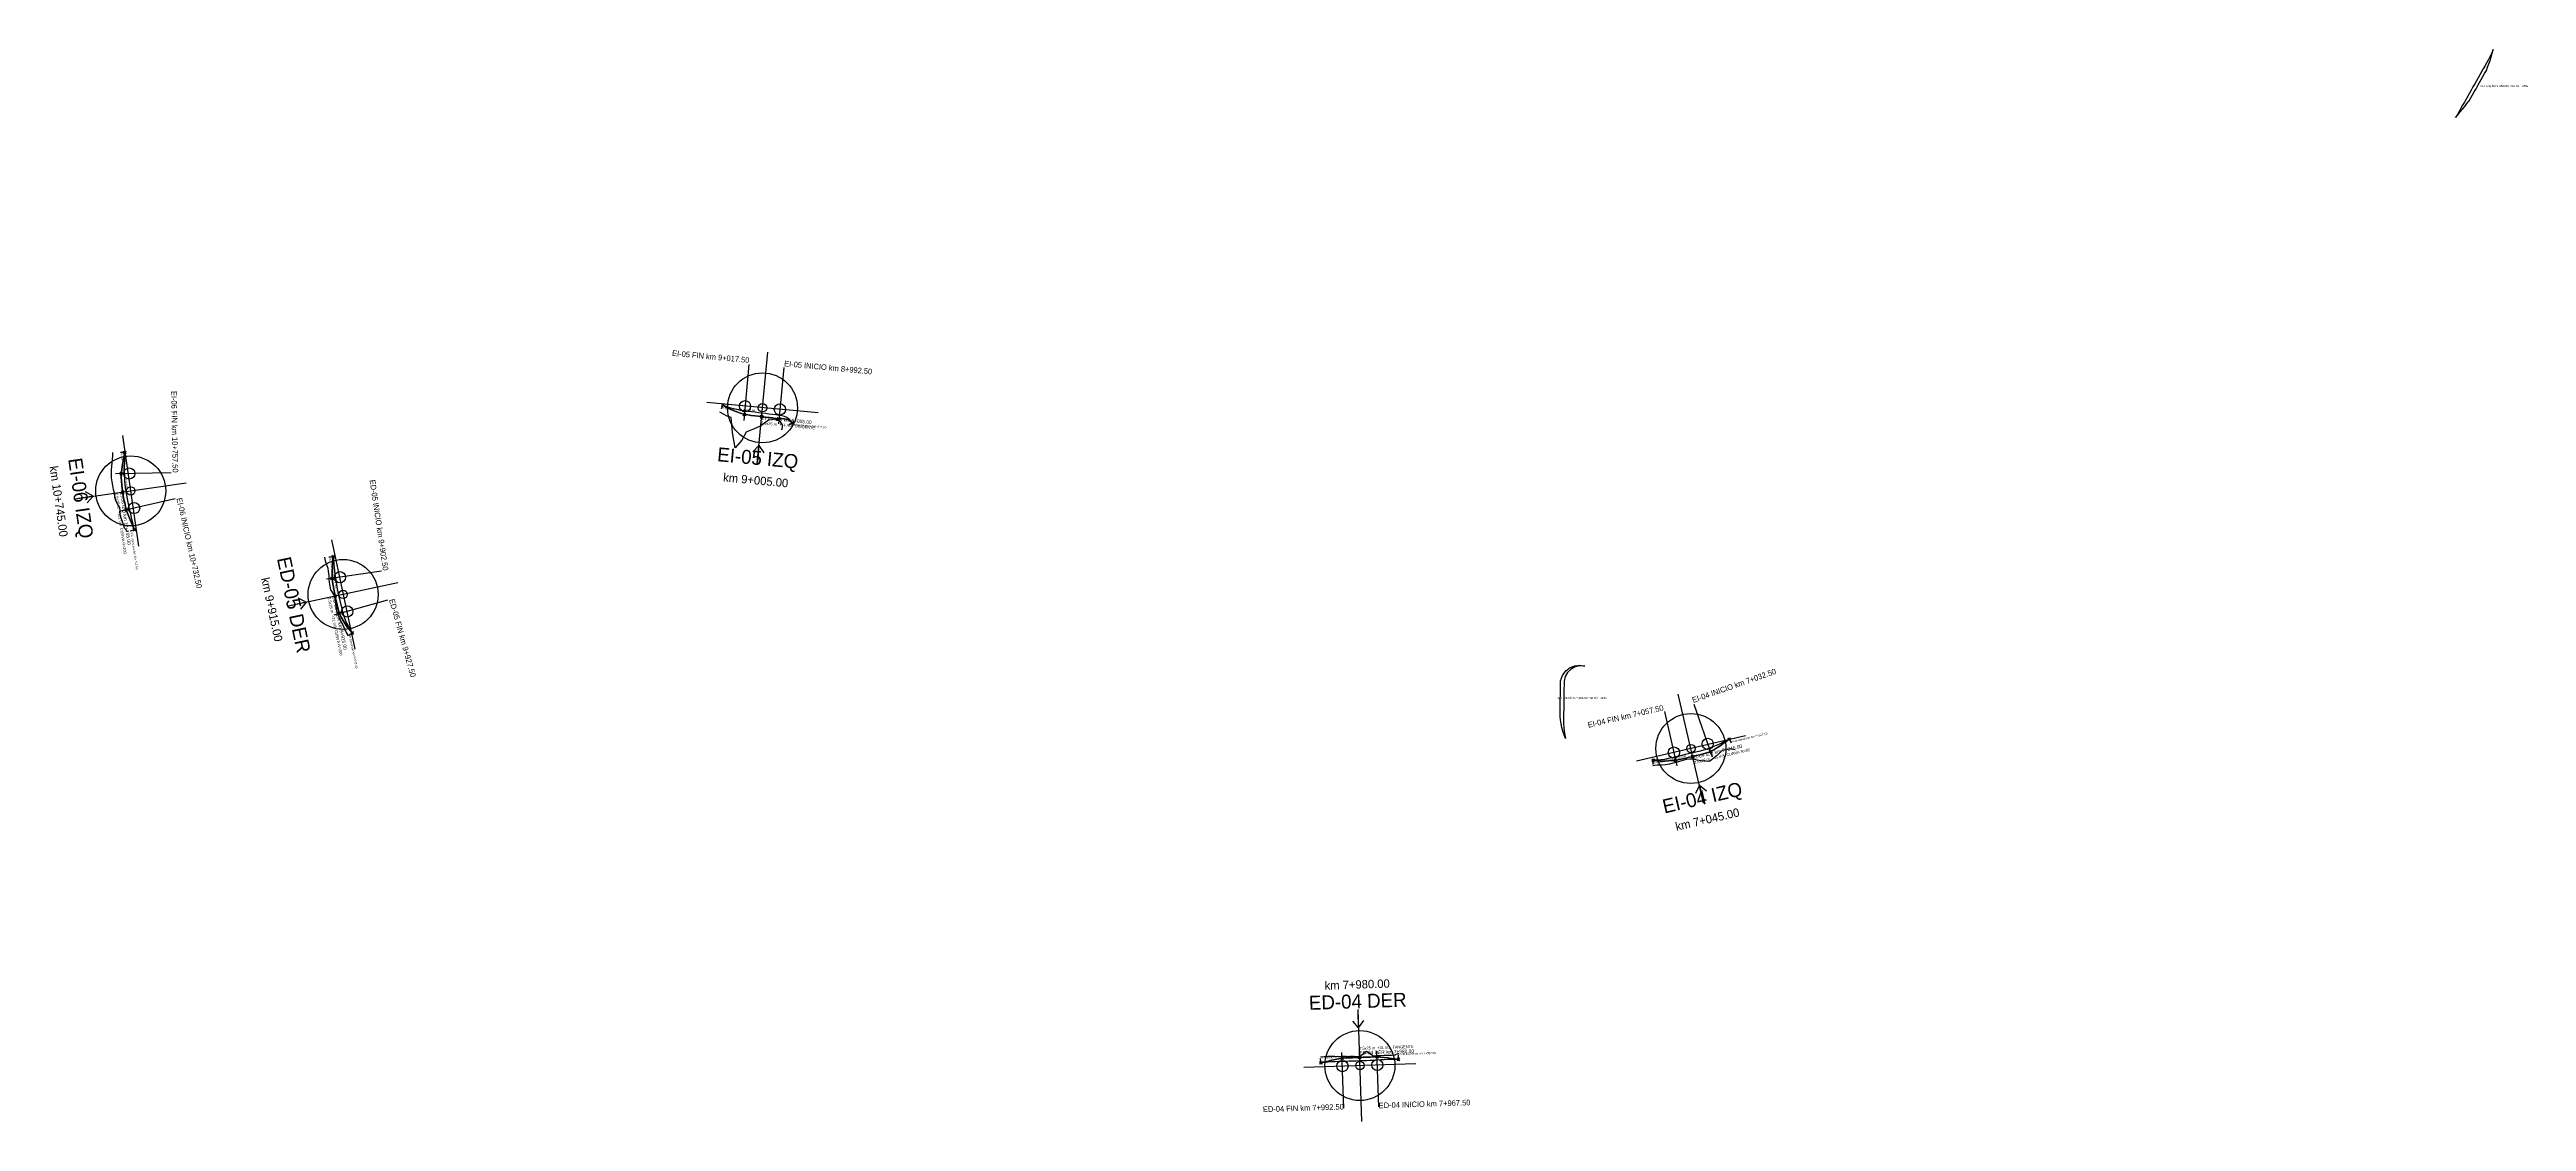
# Model space of a CAD drawing. Extents: x 598026 to 612634, y 9471396 to 9478667.
# Drawn here: x 607344 to 609114, y 9471396 to 9472162 of the extents above; entities that cross this region are included whole.
import ezdxf
from ezdxf.enums import TextEntityAlignment as Align

# ---------------------------------------------------------------- set-up
doc = ezdxf.new("R2010")
doc.units = 0
doc.header["$PDMODE"] = 35
doc.header["$PDSIZE"] = 1
for name, color, linetype in [('ENSANCHE_ALTERNATIVAS', 8, 'CONTINUOUS'), ('ENSANCHE_DER', 5, 'CONTINUOUS'), ('ENSANCHE_DER_BORDE_3D', 5, 'CONTINUOUS'), ('ENSANCHE_DER_MARCA', 5, 'CONTINUOUS'), ('ENSANCHE_DER_PUNTOS', 5, 'CONTINUOUS'), ('ENSANCHE_DER_TALUD', 5, 'CONTINUOUS'), ('ENSANCHE_DER_TEXTO', 5, 'CONTINUOUS'), ('ENSANCHE_IZQ', 1, 'CONTINUOUS'), ('ENSANCHE_IZQ_BORDE_3D', 1, 'CONTINUOUS'), ('ENSANCHE_IZQ_MARCA', 1, 'CONTINUOUS'), ('ENSANCHE_IZQ_PUNTOS', 1, 'CONTINUOUS'), ('ENSANCHE_IZQ_TALUD', 1, 'CONTINUOUS'), ('ENSANCHE_IZQ_TEXTO', 1, 'CONTINUOUS')]:
    doc.layers.add(name, color=color, linetype=linetype)

msp = doc.modelspace()

# ---------------------------------------------------------------- linework, layer by layer
at = {"layer": 'ENSANCHE_ALTERNATIVAS'}
for points in [[(609090.444, 9472162.1199), (609089.419, 9472159.69), (609088.2936, 9472157.3048), (609087.0699, 9472154.9686), (609085.825, 9472152.7582), (609084.5948, 9472150.5819), (609083.3646, 9472148.4055), (609082.1343, 9472146.2291), (609080.9041, 9472144.0528), (609079.6739, 9472141.8764), (609078.4437, 9472139.7001), (609077.2134, 9472137.5237), (609075.9832, 9472135.3473), (609074.753, 9472133.171), (609073.5227, 9472130.9946), (609072.2925, 9472128.8183), (609071.0623, 9472126.6419), (609069.8321, 9472124.4656), (609068.6018, 9472122.2892), (609067.3716, 9472120.1128), (609066.1291, 9472117.9205), (609064.8399, 9472115.7146), (609063.5142, 9472113.5305), (609063.5142, 9472113.5305), (609065.1979, 9472115.5014), (609066.8521, 9472117.506), (609068.4598, 9472119.4977), (609070.0527, 9472121.469), (609071.6457, 9472123.4404), (609073.2386, 9472125.4117), (609074.4689, 9472127.588), (609075.6991, 9472129.7644), (609076.9293, 9472131.9408), (609078.1596, 9472134.1171), (609079.3898, 9472136.2935), (609080.62, 9472138.4698), (609081.8502, 9472140.6462), (609083.0805, 9472142.8226), (609084.3107, 9472144.9989), (609085.5409, 9472147.1753), (609086.4084, 9472149.5567), (609087.2759, 9472151.9381), (609088.1649, 9472154.3656), (609089.0397, 9472156.9336), (609089.7994, 9472159.5201), (609090.444, 9472162.1199)], [(608441.0135, 9471721.3229), (608437.6144, 9471721.5343), (608434.2876, 9471720.8055), (608431.2882, 9471719.1923), (608428.8461, 9471716.8185), (608427.1486, 9471713.866), (608426.3258, 9471710.5612), (608426.2379, 9471707.7583), (608426.2064, 9471705.2585), (608426.175, 9471702.7587), (608426.1435, 9471700.2589), (608426.112, 9471697.7591), (608426.0805, 9471695.2593), (608426.049, 9471692.7595), (608426.0176, 9471690.2597), (608425.9861, 9471687.7599), (608425.9546, 9471685.2601), (608425.9231, 9471682.7603), (608425.9175, 9471680.1496), (608426.0483, 9471677.4699), (608426.3277, 9471674.8014), (608426.7548, 9471672.1527), (608427.3284, 9471669.5317), (608427.3284, 9471669.5317), (608426.3455, 9471672.0749), (608425.5016, 9471674.6917), (608424.802, 9471677.3743), (608424.2512, 9471680.1147), (608423.84, 9471682.7865), (608423.4548, 9471685.2916), (608423.4863, 9471687.7914), (608423.5178, 9471690.2912), (608423.5492, 9471692.791), (608423.5807, 9471695.2908), (608423.6122, 9471697.7906), (608423.6437, 9471700.2904), (608423.6752, 9471702.7902), (608423.7066, 9471705.29), (608423.7381, 9471707.7898), (608423.8396, 9471710.8235), (608425.2162, 9471714.6443), (608427.5302, 9471717.8412), (608430.5494, 9471720.2006), (608433.9983, 9471721.587), (608437.5824, 9471721.9497), (608441.0135, 9471721.3229)]]:
    msp.add_lwpolyline(points, close=True, dxfattribs=at)
at = {"layer": 'ENSANCHE_DER'}
for points in [[(607546.4245, 9471799.5145), (607546.621, 9471796.9808), (607546.849, 9471794.4498), (607547.1087, 9471791.9219), (607547.4, 9471789.3974), (607547.7228, 9471786.8768), (607548.077, 9471784.3604), (607548.4627, 9471781.8486), (607548.8798, 9471779.3418), (607549.3282, 9471776.8404), (607549.8078, 9471774.3449), (607550.3185, 9471771.8555), (607550.8604, 9471769.3727), (607551.4332, 9471766.8969), (607552.0369, 9471764.4285), (607552.6459, 9471762.0038), (607553.2903, 9471759.502), (607554.081, 9471756.9382), (607555.0129, 9471754.4223), (607556.0831, 9471751.9619), (607557.2882, 9471749.5648), (607558.6246, 9471747.2383), (607560.0881, 9471744.9896), (607560.0881, 9471744.9896), (607558.2692, 9471747.0208), (607556.5544, 9471749.17), (607554.9511, 9471751.4317), (607553.4667, 9471753.8002), (607552.1081, 9471756.2691), (607550.8818, 9471758.8318), (607550.2213, 9471761.3947), (607549.6122, 9471763.8194), (607549.0011, 9471766.3181), (607548.4212, 9471768.8244), (607547.8727, 9471771.3377), (607547.3557, 9471773.8577), (607546.8702, 9471776.384), (607546.4163, 9471778.9161), (607545.9941, 9471781.4537), (607545.6037, 9471783.9964), (607545.658, 9471786.5992), (607545.7455, 9471789.1961), (607545.8661, 9471791.7864), (607546.0195, 9471794.3699), (607546.2057, 9471796.946), (607546.4245, 9471799.5145)], [(608307.8655, 9471440.1164), (608305.3647, 9471440.0604), (608302.864, 9471440.0044), (608300.3632, 9471439.9484), (608297.7827, 9471439.874), (608295.2066, 9471439.7236), (608292.7108, 9471439.5567), (608290.215, 9471439.3898), (608287.7179, 9471439.2607), (608285.2193, 9471439.177), (608282.7207, 9471439.0934), (608280.2221, 9471439.0098), (608277.7235, 9471438.9261), (608275.2249, 9471438.8425), (608272.7263, 9471438.7588), (608270.2277, 9471438.6752), (608267.7291, 9471438.5916), (608265.2305, 9471438.5079), (608262.6997, 9471438.4133), (608260.1616, 9471438.2873), (608257.6252, 9471438.1296), (608255.0911, 9471437.9402), (608252.5595, 9471437.7191), (608252.5595, 9471437.7191), (608255.0574, 9471438.3555), (608257.5683, 9471438.9609), (608260.0918, 9471439.5353), (608262.6274, 9471440.0784), (608265.1608, 9471440.5901), (608267.6455, 9471441.0902), (608270.1441, 9471441.1738), (608272.6427, 9471441.2574), (608275.1413, 9471441.3411), (608277.6399, 9471441.4247), (608280.1385, 9471441.5084), (608282.6371, 9471441.592), (608285.1357, 9471441.6756), (608287.6343, 9471441.7593), (608290.1314, 9471441.8884), (608292.6272, 9471442.0553), (608295.1369, 9471441.8058), (608297.7639, 9471441.5405), (608300.3769, 9471441.1983), (608302.8731, 9471440.8377), (608305.3693, 9471440.4771), (608307.8655, 9471440.1164)]]:
    msp.add_lwpolyline(points, close=True, dxfattribs=at)
at = {"layer": 'ENSANCHE_DER_BORDE_3D'}
for points in [[(607546.4245, 9471799.5145, 824.0424), (607546.2057, 9471796.946, 823.946), (607546.0195, 9471794.3699, 823.8523), (607545.8661, 9471791.7864, 823.7612), (607545.7455, 9471789.1961, 823.6728), (607545.658, 9471786.5992, 823.5869), (607545.6037, 9471783.9964, 823.5038), (607545.9941, 9471781.4537, 823.4316), (607546.4163, 9471778.9161, 823.362), (607546.8702, 9471776.384, 823.2951), (607547.3557, 9471773.8577, 823.2308), (607547.8727, 9471771.3377, 823.1691), (607548.4212, 9471768.8244, 823.1101), (607549.0011, 9471766.3181, 823.0537), (607549.6122, 9471763.8194, 822.9999), (607550.2213, 9471761.3947, 822.9488), (607550.8818, 9471758.8318, 822.9003), (607552.1081, 9471756.2691, 822.8628), (607553.4667, 9471753.8002, 822.8279), (607554.9511, 9471751.4317, 822.7957), (607556.5544, 9471749.17, 822.7661), (607558.2692, 9471747.0208, 822.7391), (607560.0881, 9471744.9896, 822.7148)], [(608307.8655, 9471440.1164, 999.7591), (608305.3693, 9471440.4771, 999.4791), (608302.8731, 9471440.8377, 999.199), (608300.3769, 9471441.1983, 998.9189), (608297.7639, 9471441.5405, 998.6389), (608295.1369, 9471441.8058, 998.3588), (608292.6272, 9471442.0553, 998.0788), (608290.1314, 9471441.8884, 997.807), (608287.6343, 9471441.7593, 997.5345), (608285.1357, 9471441.6756, 997.2612), (608282.6371, 9471441.592, 996.9878), (608280.1385, 9471441.5084, 996.7144), (608277.6399, 9471441.4247, 996.441), (608275.1413, 9471441.3411, 996.1676), (608272.6427, 9471441.2574, 995.8942), (608270.1441, 9471441.1738, 995.6208), (608267.6455, 9471441.0902, 995.3474), (608265.1608, 9471440.5901, 995.0823), (608262.6274, 9471440.0784, 994.8173), (608260.0918, 9471439.5353, 994.5522), (608257.5683, 9471438.9609, 994.2872), (608255.0574, 9471438.3555, 994.0221), (608252.5595, 9471437.7191, 993.757)]]:
    msp.add_polyline3d(points, dxfattribs=at)
at = {"layer": 'ENSANCHE_DER_MARCA'}
for p, q in [((607545.2627, 9471811.6717), (607561.8313, 9471733.4062)), ((607547.422, 9471799.5855), (607543.4321, 9471799.3013)), ((607592.6797, 9471780.8232), (607514.4143, 9471764.2547)), ((607581.0222, 9471789.2087), (607541.6463, 9471783.414)), ((607527.1324, 9471766.9471), (607515.3926, 9471764.4618)), ((607527.1324, 9471766.9471), (607521.4124, 9471769.8248)), ((607527.1324, 9471766.9471), (607523.0692, 9471761.9983)), ((607585.3715, 9471768.4289), (607547.0282, 9471757.7595)), ((607560.9107, 9471745.5582), (607557.6201, 9471743.284)), ((608281.6707, 9471395.734), (608278.9943, 9471475.6892)), ((608279.4292, 9471462.6965), (608279.0278, 9471474.6898)), ((608279.4292, 9471462.6965), (608275.2642, 9471467.5599)), ((608279.4292, 9471462.6965), (608283.2597, 9471467.8275)), ((608252.6527, 9471436.7234), (608252.2798, 9471440.706)), ((608268.8432, 9471405.3102), (608267.5117, 9471445.0879)), ((608293.8292, 9471406.1466), (608292.4977, 9471445.9243)), ((608307.8546, 9471439.1165), (608307.8983, 9471443.1163)), ((608320.3101, 9471437.0498), (608240.3549, 9471434.3734))]:
    msp.add_line(p, q, dxfattribs=at)
for centre, radius in [((607553.547, 9471772.5389), 25), ((607551.3419, 9471784.8408), 4), ((607553.547, 9471772.5389), 3), ((607556.4695, 9471760.3867), 4), ((608280.3325, 9471435.7116), 25), ((608267.8395, 9471435.2934), 4), ((608292.8255, 9471436.1298), 4), ((608280.3325, 9471435.7116), 3)]:
    msp.add_circle(centre, radius, dxfattribs=at)
at = {"layer": 'ENSANCHE_DER_PUNTOS'}
for p in [(607546.4245, 9471799.5145, 824.0424), (607545.6037, 9471783.9964, 823.5038), (607547.8727, 9471771.3377, 823.1691), (607550.8818, 9471758.8318, 822.9003), (607560.0881, 9471744.9896, 822.7148), (608267.6455, 9471441.0902, 995.3474), (608280.1385, 9471441.5084, 996.7144), (608292.6272, 9471442.0553, 998.0788), (608307.8655, 9471440.1164, 999.7591), (608252.5595, 9471437.7191, 993.757)]:
    msp.add_point(p, dxfattribs=at)
at = {"layer": 'ENSANCHE_DER_TALUD'}
for points in [[(607540.1903, 9471799.0704), (607540.6419, 9471796.4797), (607541.6233, 9471793.946), (607542.6352, 9471791.4341), (607542.9329, 9471788.8537), (607543.2629, 9471786.2773), (607543.3776, 9471783.6688), (607543.5255, 9471781.0588), (607543.9528, 9471778.4904), (607544.4122, 9471775.9275), (607545.8845, 9471773.5654), (607547.3836, 9471771.2342), (607547.6895, 9471768.6599), (607548.0283, 9471766.0866), (607548.3999, 9471763.5149), (607548.7665, 9471761.0293), (607549.6775, 9471758.4967), (607550.7665, 9471755.8142), (607551.9978, 9471753.2092), (607553.3664, 9471750.6894), (607554.4262, 9471748.0249), (607555.6392, 9471745.4114), (607557.2088, 9471742.9998)], [(608307.9119, 9471444.3662), (608305.3975, 9471443.0602), (608302.8967, 9471443.0042), (608300.396, 9471442.9482), (608297.7489, 9471442.8764), (608295.1063, 9471442.722), (608292.6104, 9471442.555), (608290.1146, 9471442.3881), (608287.5582, 9471444.0308), (608285.0019, 9471445.6734), (608282.5618, 9471443.8407), (608280.1218, 9471442.0081), (608277.6232, 9471441.9244), (608275.1246, 9471441.8408), (608272.6176, 9471442.007), (608270.1106, 9471442.1732), (608267.612, 9471442.0896), (608265.1134, 9471442.006), (608262.5372, 9471442.1597), (608259.9383, 9471442.281), (608257.352, 9471442.1202), (608254.768, 9471441.9271), (608252.1866, 9471441.7017)]]:
    msp.add_lwpolyline(points, dxfattribs=at)
at = {"layer": 'ENSANCHE_IZQ'}
for points in [[(607874.7316, 9471895.2764), (607873.604, 9471896.7119), (607872.2689, 9471897.956), (607870.758, 9471898.979), (607869.1073, 9471899.7569), (607867.3557, 9471900.271), (607865.3574, 9471900.5572), (607862.8759, 9471900.8719), (607860.3944, 9471901.1867), (607857.9129, 9471901.5015), (607855.4314, 9471901.8162), (607852.9499, 9471902.131), (607850.4684, 9471902.4458), (607847.9869, 9471902.7606), (607845.5054, 9471903.0753), (607843.0239, 9471903.3901), (607840.5414, 9471903.7064), (607837.883, 9471904.1166), (607835.2498, 9471904.6422), (607832.6388, 9471905.2593), (607830.066, 9471906.0204), (607827.5395, 9471906.9232), (607825.067, 9471907.9649), (607825.067, 9471907.9649), (607827.3884, 9471906.5348), (607829.8075, 9471905.2282), (607832.3176, 9471904.0512), (607834.9117, 9471903.0102), (607837.5743, 9471902.0563), (607840.3087, 9471901.2172), (607842.7921, 9471900.9009), (607845.2736, 9471900.5861), (607847.7551, 9471900.2713), (607850.2366, 9471899.9566), (607852.7181, 9471899.6418), (607855.1996, 9471899.327), (607857.6811, 9471899.0122), (607860.1626, 9471898.6975), (607862.6441, 9471898.3827), (607865.1256, 9471898.0679), (607866.9324, 9471898.2311), (607868.5188, 9471898.1976), (607870.14, 9471897.8925), (607871.7492, 9471897.3045), (607873.2966, 9471896.4306), (607874.7316, 9471895.2764)], [(607404.3459, 9471818.8058), (607403.6945, 9471821.3614), (607403.1386, 9471823.8236), (607402.5896, 9471826.2625), (607402.0406, 9471828.7015), (607401.4916, 9471831.1405), (607400.9426, 9471833.5795), (607400.3936, 9471836.0184), (607399.843, 9471838.4659), (607399.3141, 9471840.9936), (607398.8485, 9471843.5337), (607398.4465, 9471846.0846), (607398.1084, 9471848.6449), (607397.8345, 9471851.2127), (607397.6248, 9471853.7866), (607397.4795, 9471856.365), (607397.3987, 9471858.9461), (607397.3824, 9471861.5248), (607397.395, 9471864.0247), (607397.4077, 9471866.5247), (607397.4204, 9471869.0247), (607397.4331, 9471871.5246), (607397.4465, 9471874.0423), (607397.4465, 9471874.0423), (607397.0164, 9471871.5267), (607396.5871, 9471869.0289), (607396.1577, 9471866.531), (607395.7284, 9471864.0332), (607395.299, 9471861.5353), (607394.8991, 9471858.8992), (607394.9819, 9471856.2555), (607395.1307, 9471853.6148), (607395.3455, 9471850.9786), (607395.6261, 9471848.3486), (607395.9723, 9471845.7264), (607396.384, 9471843.1137), (607396.8609, 9471840.5121), (607397.4026, 9471837.9233), (607397.9546, 9471835.4694), (607398.5036, 9471833.0305), (607399.4591, 9471830.683), (607400.4146, 9471828.3355), (607401.3701, 9471825.988), (607402.3256, 9471823.6406), (607403.2887, 9471821.267), (607404.3459, 9471818.8058)], [(608544.2347, 9471669.0309), (608541.9569, 9471667.7837), (608539.6433, 9471666.604), (608537.2961, 9471665.4928), (608534.9172, 9471664.4512), (608532.5087, 9471663.4799), (608530.0726, 9471662.5799), (608527.6112, 9471661.7519), (608525.1265, 9471660.9967), (608522.6206, 9471660.3149), (608520.1186, 9471659.7101), (608517.6836, 9471659.1438), (608515.2486, 9471658.5775), (608512.8136, 9471658.0112), (608510.3786, 9471657.4449), (608507.9435, 9471656.8786), (608505.5085, 9471656.3123), (608503.0735, 9471655.746), (608500.6385, 9471655.1797), (608498.073, 9471654.6125), (608495.3703, 9471654.1927), (608492.6445, 9471653.9668), (608489.9096, 9471653.936), (608489.9096, 9471653.936), (608492.6641, 9471653.5506), (608495.4687, 9471653.3652), (608498.3089, 9471653.385), (608501.016, 9471653.5564), (608503.5454, 9471653.7169), (608506.0748, 9471653.8773), (608508.5098, 9471654.4436), (608510.9449, 9471655.0099), (608513.3799, 9471655.5762), (608515.8149, 9471656.1425), (608518.2499, 9471656.7088), (608520.6849, 9471657.2751), (608523.2414, 9471657.8932), (608525.8182, 9471658.5943), (608528.3733, 9471659.3709), (608530.9044, 9471660.2223), (608533.2593, 9471661.5365), (608535.5631, 9471662.9148), (608537.8142, 9471664.3553), (608540.0109, 9471665.8561), (608542.1516, 9471667.4153), (608544.2347, 9471669.0309)]]:
    msp.add_lwpolyline(points, close=True, dxfattribs=at)
at = {"layer": 'ENSANCHE_IZQ_BORDE_3D'}
for points in [[(607874.7316, 9471895.2764, 909.3052), (607873.2966, 9471896.4306, 909.1229), (607871.7492, 9471897.3045, 908.9355), (607870.14, 9471897.8925, 908.7427), (607868.5188, 9471898.1976, 908.5447), (607866.9324, 9471898.2311, 908.3415), (607865.1256, 9471898.0679, 908.1334), (607862.6441, 9471898.3827, 907.9294), (607860.1626, 9471898.6975, 907.7201), (607857.6811, 9471899.0122, 907.5055), (607855.1996, 9471899.327, 907.2856), (607852.7181, 9471899.6418, 907.0604), (607850.2366, 9471899.9566, 906.8299), (607847.7551, 9471900.2713, 906.594), (607845.2736, 9471900.5861, 906.3529), (607842.7921, 9471900.9009, 906.1064), (607840.3087, 9471901.2172, 905.8547), (607837.5743, 9471902.0563, 905.606), (607834.9117, 9471903.0102, 905.3514), (607832.3176, 9471904.0512, 905.0904), (607829.8075, 9471905.2282, 904.8241), (607827.3884, 9471906.5348, 904.5524), (607825.067, 9471907.9649, 904.2755)], [(607404.3459, 9471818.8058, 786.142), (607403.2887, 9471821.267, 786.013), (607402.3256, 9471823.6406, 785.8841), (607401.3701, 9471825.988, 785.7551), (607400.4146, 9471828.3355, 785.6262), (607399.4591, 9471830.683, 785.4973), (607398.5036, 9471833.0305, 785.3683), (607397.9546, 9471835.4694, 785.2477), (607397.4026, 9471837.9233, 785.1271), (607396.8609, 9471840.5121, 785.0065), (607396.384, 9471843.1137, 784.8859), (607395.9723, 9471845.7264, 784.7653), (607395.6261, 9471848.3486, 784.6447), (607395.3455, 9471850.9786, 784.5241), (607395.1307, 9471853.6148, 784.4035), (607394.9819, 9471856.2555, 784.2829), (607394.8991, 9471858.8992, 784.1623), (607395.299, 9471861.5353, 784.05), (607395.7284, 9471864.0332, 783.9377), (607396.1577, 9471866.531, 783.8254), (607396.5871, 9471869.0289, 783.7132), (607397.0164, 9471871.5267, 783.6009), (607397.4465, 9471874.0423, 783.4886)], [(608544.2347, 9471669.0309, 1079.7685), (608542.1516, 9471667.4153, 1079.4843), (608540.0109, 9471665.8561, 1079.1955), (608537.8142, 9471664.3553, 1078.902), (608535.5631, 9471662.9148, 1078.604), (608533.2593, 9471661.5365, 1078.3012), (608530.9044, 9471660.2223, 1077.9939), (608528.3733, 9471659.3709, 1077.6902), (608525.8182, 9471658.5943, 1077.3819), (608523.2414, 9471657.8932, 1077.069), (608520.6849, 9471657.2751, 1076.7524), (608518.2499, 9471656.7088, 1076.4355), (608515.8149, 9471656.1425, 1076.1187), (608513.3799, 9471655.5762, 1075.8018), (608510.9449, 9471655.0099, 1075.4849), (608508.5098, 9471654.4436, 1075.168), (608506.0748, 9471653.8773, 1074.8512), (608503.5454, 9471653.7169, 1074.5426), (608501.016, 9471653.5564, 1074.2341), (608498.3089, 9471653.385, 1073.9255), (608495.4687, 9471653.3652, 1073.617), (608492.6641, 9471653.5506, 1073.3084), (608489.9096, 9471653.936, 1072.9999)]]:
    msp.add_polyline3d(points, dxfattribs=at)
at = {"layer": 'ENSANCHE_IZQ_MARCA'}
for p, q in [((607843.653, 9471937.0029), (607839.8976, 9471896.8183)), ((607849.599, 9471866.1463), (607857.0165, 9471945.8017)), ((607868.5355, 9471934.6858), (607864.7934, 9471894.5)), ((607893.1354, 9471902.2652), (607813.48, 9471909.6828)), ((607825.4807, 9471908.8753), (607823.8259, 9471905.2336)), ((607407.4443, 9471806.9703), (607395.9806, 9471886.1447)), ((607875.5654, 9471895.8285), (607872.2303, 9471893.62)), ((607398.4465, 9471874.0319), (607394.4467, 9471874.0737)), ((607850.8043, 9471879.0903), (607846.358, 9471874.4827)), ((607850.8043, 9471879.0903), (607849.6917, 9471867.142)), ((607850.8043, 9471879.0903), (607854.3235, 9471873.741)), ((607362.1253, 9471840.8257), (607441.2997, 9471852.2893)), ((607430.6928, 9471859.5718), (607390.8998, 9471858.824)), ((607374.9911, 9471842.6885), (607363.1149, 9471840.969)), ((607374.9911, 9471842.6885), (607369.4695, 9471845.9308)), ((607374.9911, 9471842.6885), (607370.6159, 9471838.0133)), ((607433.4297, 9471840.8921), (607394.6013, 9471832.1521)), ((607405.3095, 9471819.0729), (607401.4549, 9471818.0045)), ((608497.9654, 9471688.7468), (608506.9809, 9471649.9813)), ((608525.9969, 9471623.3978), (608507.8753, 9471701.3183)), ((608518.9928, 9471693.9826), (608532.2354, 9471656.4503)), ((608555.8963, 9471671.4188), (608477.9758, 9471653.2973)), ((608543.7416, 9471669.9009), (608545.7141, 9471666.421)), ((608489.934, 9471654.9357), (608489.8362, 9471650.9369)), ((608523.0521, 9471636.0599), (608520.2887, 9471630.2838)), ((608523.0521, 9471636.0599), (608525.7704, 9471624.3718)), ((608523.0521, 9471636.0599), (608528.0807, 9471632.0959))]:
    msp.add_line(p, q, dxfattribs=at)
for centre, radius in [((607853.3077, 9471905.974), 25), ((607840.8616, 9471907.133), 4), ((607853.3077, 9471905.974), 3), ((607865.7539, 9471904.815), 4), ((607401.7125, 9471846.5575), 25), ((607400.6981, 9471859.0081), 4), ((607401.7125, 9471846.5575), 3), ((607404.162, 9471834.3041), 4), ((608516.9361, 9471662.3581), 25), ((608528.9746, 9471665.6919), 4), ((608504.761, 9471659.5266), 4), ((608516.9361, 9471662.3581), 3)]:
    msp.add_circle(centre, radius, dxfattribs=at)
at = {"layer": 'ENSANCHE_IZQ_PUNTOS'}
for p in [(607825.067, 9471907.9649, 904.2755), (607840.3087, 9471901.2172, 905.8547), (607852.7181, 9471899.6418, 907.0604), (607865.1256, 9471898.0679, 908.1334), (607874.7316, 9471895.2764, 909.3052), (607397.4465, 9471874.0423, 783.4886), (607394.8991, 9471858.8992, 784.1623), (607395.9723, 9471845.7264, 784.7653), (607398.5036, 9471833.0305, 785.3683), (607404.3459, 9471818.8058, 786.142), (608544.2347, 9471669.0309, 1079.7685), (608489.9096, 9471653.936, 1072.9999), (608506.0748, 9471653.8773, 1074.8512), (608518.2499, 9471656.7088, 1076.4355), (608530.9044, 9471660.2223, 1077.9939)]:
    msp.add_point(p, dxfattribs=at)
at = {"layer": 'ENSANCHE_IZQ_TALUD'}
for points in [[(607867.225, 9471890.3055), (607867.3336, 9471890.9732), (607867.5924, 9471892.0941), (607867.5445, 9471893.329), (607867.0774, 9471894.3785), (607866.3397, 9471895.3753), (607864.9892, 9471896.6026), (607862.5977, 9471897.8849), (607860.0467, 9471897.4529), (607857.4957, 9471897.0209), (607854.8055, 9471895.0953), (607852.1154, 9471893.1698), (607849.4948, 9471891.991), (607846.8742, 9471890.8123), (607844.2537, 9471889.6335), (607841.6331, 9471888.4547), (607838.5874, 9471882.7984), (607833.8818, 9471877.4147), (607831.8461, 9471888.2136), (607830.9687, 9471898.9775), (607828.1273, 9471900.0787), (607825.3644, 9471901.3313), (607822.7916, 9471902.9576)], [(607399.5275, 9471817.4703), (607397.3638, 9471819.8877), (607396.5534, 9471822.3413), (607395.7605, 9471824.7253), (607394.9676, 9471827.1094), (607394.1747, 9471829.4935), (607394.1135, 9471832.0423), (607394.0523, 9471834.591), (607392.5218, 9471836.838), (607390.9732, 9471839.3567), (607390.4693, 9471842.1058), (607390.0342, 9471844.8666), (607389.4201, 9471847.6079), (607388.874, 9471850.3698), (607388.3966, 9471853.1508), (607387.9886, 9471855.9491), (607387.9004, 9471858.7676), (607387.8825, 9471861.5729), (607388.1451, 9471864.0716), (607388.4078, 9471866.5703), (607388.6705, 9471869.069), (607388.9332, 9471871.5677), (607388.947, 9471874.1312)], [(608548.5495, 9471661.4187), (608544.9944, 9471662.0371), (608542.1797, 9471661.4436), (608539.3687, 9471660.9426), (608537.2427, 9471658.9202), (608535.0309, 9471656.9501), (608532.7344, 9471655.0357), (608530.3548, 9471653.1803), (608527.3402, 9471653.3091), (608524.3589, 9471653.5341), (608521.4211, 9471654.1096), (608518.7029, 9471654.7608), (608516.1547, 9471654.6815), (608513.6064, 9471654.6022), (608511.228, 9471653.7924), (608508.8496, 9471652.9826), (608506.4146, 9471652.4163), (608503.9796, 9471651.85), (608501.5446, 9471651.2837), (608498.8278, 9471650.6844), (608495.8133, 9471650.4689), (608492.8089, 9471650.4706), (608489.8117, 9471649.9372)]]:
    msp.add_lwpolyline(points, dxfattribs=at)

# ---------------------------------------------------------------- texts
at = {"layer": 'ENSANCHE_ALTERNATIVAS'}
for s, p in [('ALT IZQ km 5+950.00 +93 m3 TANG', (609081.1309, 9472135.3093)), ('ALT DER km 7+185.00 +38 m3 TANG', (608421.6124, 9471697.8158))]:
    msp.add_text(s, height=1.5, dxfattribs=at).set_placement(p)
at = {"layer": 'ENSANCHE_DER_MARCA'}
for s, rotation, p in [('ED-05 INICIO km 9+902.50', 278.3719, (607582.0115, 9471789.3543)), ('ED-04 FIN km 7+992.50', 1.9172, (608268.8766, 9471404.3108))]:
    msp.add_text(s, height=4, rotation=rotation, dxfattribs=at).set_placement(p, align=Align.RIGHT)
for s, height, rotation, p in [('ED-05 DER', 10, 281.9529, (607513.4359, 9471764.0476)), ('km 9+915.00', 6, 281.9529, (607499.7395, 9471761.1481)), ('km 7+980.00', 6, 1.9172, (608278.4925, 9471490.6808)), ('ED-04 DER', 10, 1.9172, (608278.9609, 9471476.6887))]:
    msp.add_text(s, height=height, rotation=rotation, dxfattribs=at).set_placement(p, align=Align.CENTER)
for s, rotation, p in [('ED-05 FIN km 9+927.50', 285.5497, (607586.3348, 9471768.697)), ('ED-04 INICIO km 7+967.50', 1.9172, (608293.8626, 9471405.1472))]:
    msp.add_text(s, height=4, rotation=rotation, dxfattribs=at).set_placement(p)
at = {"layer": 'ENSANCHE_DER_TEXTO'}
for s, height, rotation, p in [('inicio transicion km 9+887.50', 1.5, 281.9529, (607543.4321, 9471799.3013)), ('2.5x25 m  +21 m3  CURVA R=200', 2, 281.9529, (607542.492, 9471770.1986)), ('ED-05 DER km 9+915.00', 2.5, 281.9529, (607545.9161, 9471770.9235)), ('fin transicion km 9+942.50', 1.5, 281.9529, (607557.6201, 9471743.284)), ('fin transicion km 8+007.50', 1.5, 1.9172, (608252.2798, 9471440.706)), ('2.5x25 m  +31 m3  TANGENTE', 2, 1.9172, (608279.9545, 9471447.0053)), ('ED-04 DER km 7+980.00', 2.5, 1.9172, (608280.0716, 9471443.5072)), ('inicio transicion km 7+952.50', 1.5, 1.9172, (608307.8983, 9471443.1163))]:
    msp.add_text(s, height=height, rotation=rotation, dxfattribs=at).set_placement(p)
at = {"layer": 'ENSANCHE_IZQ_MARCA'}
for s, rotation, p in [('EI-05 FIN km 9+017.50', -5.339, (607843.7461, 9471937.9985)), ('EI-06 FIN km 10+757.50', -88.9234, (607431.6926, 9471859.5906)), ('EI-04 FIN km 7+057.50', 13.0923, (608497.7389, 9471689.7208))]:
    msp.add_text(s, height=4, rotation=rotation, dxfattribs=at).set_placement(p, align=Align.RIGHT)
for s, rotation, p in [('EI-05 INICIO km 8+992.50', -5.3201, (607868.6282, 9471935.6815)), ('EI-06 INICIO km 10+732.50', -77.3145, (607434.4053, 9471841.1117)), ('EI-04 INICIO km 7+032.50', 19.4344, (608518.6601, 9471694.9256))]:
    msp.add_text(s, height=4, rotation=rotation, dxfattribs=at).set_placement(p)
for s, height, rotation, p in [('km 10+745.00', 6, -81.7614, (607347.2801, 9471838.6763)), ('EI-06 IZQ', 10, -81.7614, (607361.1356, 9471840.6824)), ('EI-05 IZQ', 10, -5.3201, (607849.5063, 9471865.1506)), ('km 9+005.00', 6, -5.3201, (607848.2082, 9471851.2109)), ('EI-04 IZQ', 10, 13.0923, (608526.2234, 9471622.4238)), ('km 7+045.00', 6, 13.0923, (608529.3947, 9471608.7877))]:
    msp.add_text(s, height=height, rotation=rotation, dxfattribs=at).set_placement(p, align=Align.CENTER)
at = {"layer": 'ENSANCHE_IZQ_TEXTO'}
for s, height, rotation, p in [('fin transicion km 9+032.50', 1.5, -5.3201, (607823.8259, 9471905.2336)), ('EI-05 IZQ km 9+005.00', 2.5, -5.3201, (607852.5326, 9471897.6504)), ('2.5x25 m  +74 m3  TANGENTE', 2, -5.3201, (607852.2081, 9471894.1655)), ('inicio transicion km 8+977.50', 1.5, -5.3201, (607872.2303, 9471893.62)), ('fin transicion km 10+772.50', 1.5, -81.7614, (607394.4467, 9471874.0737)), ('2.5x25 m  +131 m3  CURVA R=100', 2, -81.7614, (607390.5291, 9471844.9383)), ('EI-06 IZQ km 10+745.00', 2.5, -81.7614, (607393.993, 9471845.4398)), ('inicio transicion km 10+717.50', 1.5, -81.7614, (607401.4549, 9471818.0045)), ('inicio transicion km 7+017.50', 1.5, 13.0923, (608545.7141, 9471666.421)), ('fin transicion km 7+072.50', 1.5, 13.0923, (608489.8362, 9471650.9369)), ('EI-04 IZQ km 7+045.00', 2.5, 13.0923, (608518.7029, 9471654.7608)), ('2.5x25 m  +35 m3  CURVA R=85', 2, 13.0923, (608519.4958, 9471651.3518))]:
    msp.add_text(s, height=height, rotation=rotation, dxfattribs=at).set_placement(p)

doc.saveas('drawing.dxf')
